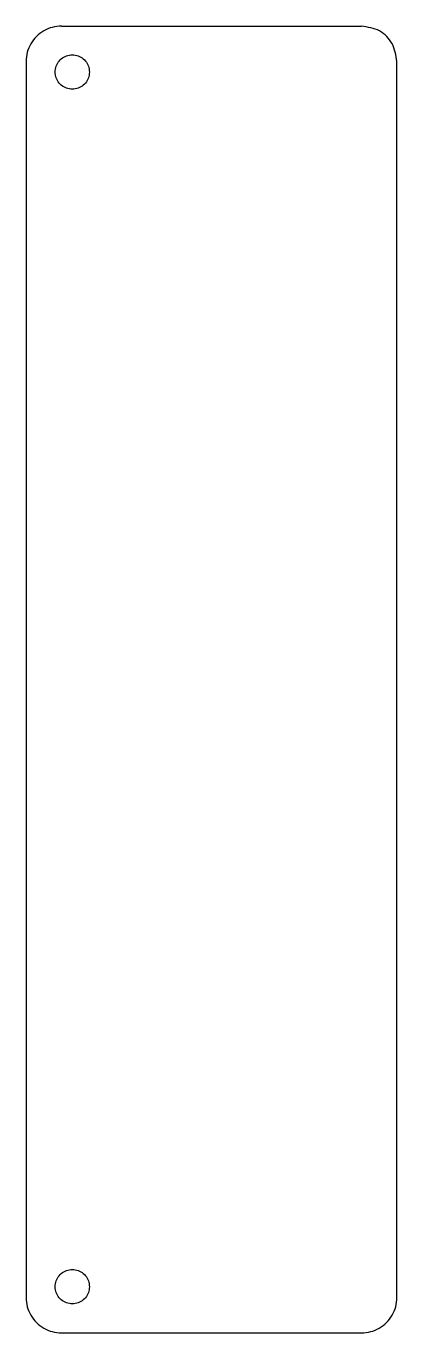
# Model space of a CAD drawing. Extents: x 30.5 to 55.5, y 40.1 to 128.1.
import ezdxf

# ---------------------------------------------------------------- set-up
doc = ezdxf.new("R2010")
doc.units = 0
doc.layers.get('0').update_dxf_attribs({"linetype": 'CONTINUOUS'})
doc.layers.add('LAYER_1', color=7, linetype='CONTINUOUS')

msp = doc.modelspace()

# ---------------------------------------------------------------- linework, layer by layer
at = {"color": 5, "linetype": 'Continuous', "ltscale": 0.05}
msp.add_line((32.883, 128.1), (53.122, 128.098), dxfattribs=at)
at = {"layer": 'LAYER_1', "color": 5, "ltscale": 0.05}
for points in [[(30.503, 125.72), (30.503, 42.486)], [(55.502, 42.486), (55.502, 125.718)], [(32.883, 40.107), (53.131, 40.107)]]:
    msp.add_lwpolyline(points, dxfattribs=at)
for points in [[(34.773, 125.01), (34.773, 125.01)], [(34.773, 43.217), (34.773, 43.217)]]:
    msp.add_lwpolyline(points, close=True, dxfattribs=at)
for points, knots in [([(32.883, 128.1), (32.675, 128.084), (32.26, 128.052), (31.68, 127.802), (31.18, 127.423), (30.801, 126.923), (30.551, 126.343), (30.519, 125.928), (30.503, 125.72)], [0, 0, 0, 0, 0.622875, 1.240594, 1.863468, 2.48634, 3.104057, 3.726929, 3.726929, 3.726929, 3.726929]), ([(55.502, 125.718), (55.436, 126.135), (55.307, 126.957), (54.361, 127.904), (53.539, 128.032), (53.122, 128.098)], [0, 0, 0, 0, 1.24428, 2.451659, 3.695944, 3.695944, 3.695944, 3.695944]), ([(34.773, 125.01), (34.76, 125.145), (34.732, 125.413), (34.52, 125.767), (34.208, 126.031), (33.823, 126.17), (33.414, 126.17), (33.029, 126.031), (32.716, 125.767), (32.511, 125.413), (32.44, 125.01), (32.511, 124.607), (32.716, 124.252), (33.029, 123.989), (33.414, 123.849), (33.823, 123.849), (34.208, 123.989), (34.52, 124.252), (34.732, 124.607), (34.76, 124.875), (34.773, 125.01)], [0, 0, 0, 0, 0.402977, 0.800185, 1.203162, 1.606139, 2.00335, 2.406327, 2.809305, 3.206513, 3.60949, 4.012559, 4.409859, 4.81293, 5.216002, 5.613303, 6.016374, 6.419446, 6.816745, 7.219814, 7.219814, 7.219814, 7.219814]), ([(34.773, 43.217), (34.76, 43.352), (34.732, 43.62), (34.52, 43.974), (34.208, 44.238), (33.823, 44.377), (33.414, 44.377), (33.029, 44.238), (32.716, 43.974), (32.511, 43.62), (32.44, 43.217), (32.511, 42.814), (32.716, 42.459), (33.029, 42.196), (33.414, 42.056), (33.823, 42.056), (34.208, 42.196), (34.52, 42.459), (34.732, 42.814), (34.76, 43.082), (34.773, 43.217)], [0, 0, 0, 0, 0.402976, 0.800184, 1.203161, 1.606139, 2.00335, 2.406327, 2.809304, 3.206513, 3.609488, 4.012559, 4.409858, 4.81293, 5.216001, 5.613302, 6.016373, 6.419445, 6.816744, 7.219814, 7.219814, 7.219814, 7.219814]), ([(30.503, 42.486), (30.519, 42.278), (30.551, 41.863), (30.801, 41.283), (31.18, 40.784), (31.68, 40.404), (32.26, 40.154), (32.675, 40.123), (32.883, 40.107)], [0, 0, 0, 0, 0.622884, 1.240613, 1.863497, 2.486382, 3.104114, 3.727, 3.727, 3.727, 3.727]), ([(53.122, 40.107), (53.33, 40.123), (53.745, 40.154), (54.325, 40.404), (54.825, 40.784), (55.205, 41.283), (55.454, 41.863), (55.486, 42.278), (55.502, 42.486)], [0, 0, 0, 0, 0.622965, 1.240775, 1.863739, 2.486703, 3.10451, 3.727472, 3.727472, 3.727472, 3.727472])]:
    msp.add_open_spline(points, degree=3, knots=knots, dxfattribs=at)

doc.saveas('drawing.dxf')
